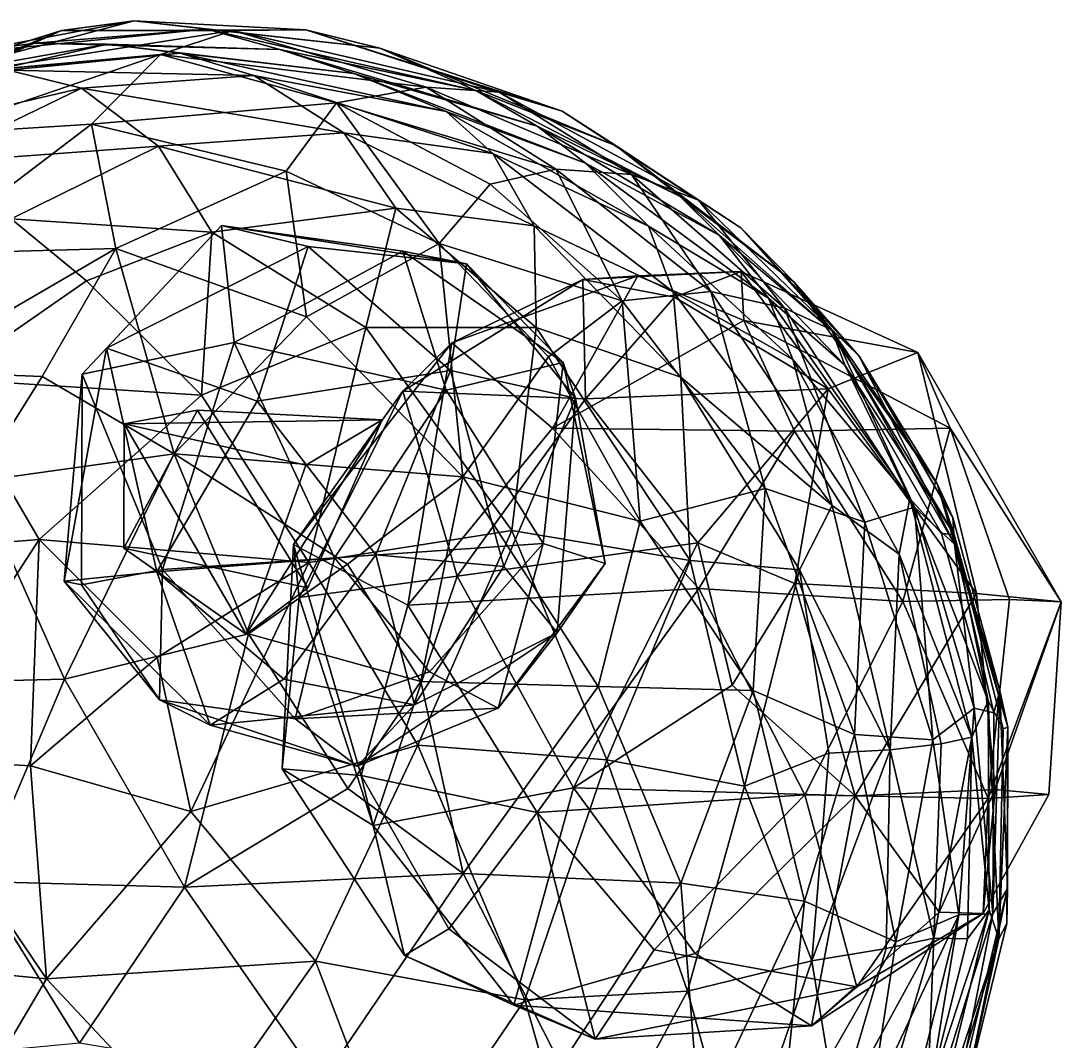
# Model space of a CAD drawing. Extents: x 373697 to 374058, y 6959904 to 6960301.
# Drawn here: x 373896.36 to 373919.64, y 6960068.63 to 6960091.46 of the extents above; entities that cross this region are included whole.
import ezdxf

# ---------------------------------------------------------------- set-up
doc = ezdxf.new("R2010")
doc.units = 0
doc.layers.add('Bht_Fk', color=7, linetype='CONTINUOUS')

msp = doc.modelspace()

# ---------------------------------------------------------------- linework, layer by layer
at = {"layer": 'Bht_Fk'}
for points in [[(373898.899, 6960091.463, 94.847), (373892.949, 6960089.885, 93.016), (373895.042, 6960090.737, 92.046)], [(373897.273, 6960091.243, 96.061), (373892.949, 6960089.885, 93.016), (373898.899, 6960091.463, 94.847)], [(373898.899, 6960091.463, 94.847), (373895.042, 6960090.737, 92.046), (373900.519, 6960091.273, 93.615)], [(373897.273, 6960091.243, 96.061), (373898.899, 6960091.463, 94.847), (373902.739, 6960091.262, 97.604)], [(373898.899, 6960091.463, 94.847), (373904.396, 6960090.854, 96.389), (373902.739, 6960091.262, 97.604)], [(373898.899, 6960091.463, 94.847), (373900.519, 6960091.273, 93.615), (373904.396, 6960090.854, 96.389)], [(373897.273, 6960091.243, 96.061), (373892.041, 6960089.079, 94.476), (373892.949, 6960089.885, 93.016)], [(373892.041, 6960089.079, 94.476), (373897.273, 6960091.243, 96.061), (373895.263, 6960090.325, 97.151)], [(373900.519, 6960091.273, 93.615), (373895.042, 6960090.737, 92.046), (373896.672, 6960090.962, 90.824)], [(373895.263, 6960090.325, 97.151), (373901.106, 6960091.246, 98.82), (373899.482, 6960090.707, 100.036)], [(373895.263, 6960090.325, 97.151), (373897.273, 6960091.243, 96.061), (373901.106, 6960091.246, 98.82)], [(373902.155, 6960090.822, 92.37), (373900.519, 6960091.273, 93.615), (373896.672, 6960090.962, 90.824)], [(373897.273, 6960091.243, 96.061), (373902.739, 6960091.262, 97.604), (373901.106, 6960091.246, 98.82)], [(373901.106, 6960091.246, 98.82), (373905.43, 6960089.976, 101.801), (373899.482, 6960090.707, 100.036)], [(373900.519, 6960091.273, 93.615), (373906.541, 6960089.901, 95.294), (373904.396, 6960090.854, 96.389)], [(373902.155, 6960090.822, 92.37), (373906.541, 6960089.901, 95.294), (373900.519, 6960091.273, 93.615)], [(373901.106, 6960091.246, 98.82), (373902.739, 6960091.262, 97.604), (373907.066, 6960089.865, 100.579)], [(373901.106, 6960091.246, 98.82), (373907.066, 6960089.865, 100.579), (373905.43, 6960089.976, 101.801)], [(373902.739, 6960091.262, 97.604), (373908.478, 6960089.439, 99.212), (373907.066, 6960089.865, 100.579)], [(373902.739, 6960091.262, 97.604), (373904.396, 6960090.854, 96.389), (373908.478, 6960089.439, 99.212)], [(373895.042, 6960090.737, 92.046), (373891.245, 6960089.027, 89.158), (373896.672, 6960090.962, 90.824)], [(373891.245, 6960089.027, 89.158), (373892.313, 6960089.555, 87.745), (373896.672, 6960090.962, 90.824)], [(373892.313, 6960089.555, 87.745), (373898.291, 6960090.94, 89.584), (373896.672, 6960090.962, 90.824)], [(373894.432, 6960090.256, 86.782), (373898.291, 6960090.94, 89.584), (373892.313, 6960089.555, 87.745)], [(373894.432, 6960090.256, 86.782), (373899.922, 6960090.738, 88.349), (373898.291, 6960090.94, 89.584)], [(373898.291, 6960090.94, 89.584), (373902.155, 6960090.822, 92.37), (373896.672, 6960090.962, 90.824)], [(373902.155, 6960090.822, 92.37), (373898.291, 6960090.94, 89.584), (373903.815, 6960090.286, 91.132)], [(373898.291, 6960090.94, 89.584), (373899.922, 6960090.738, 88.349), (373903.815, 6960090.286, 91.132)], [(373894.254, 6960088.92, 98.409), (373899.482, 6960090.707, 100.036), (373897.941, 6960089.148, 101.211)], [(373894.254, 6960088.92, 98.409), (373895.263, 6960090.325, 97.151), (373899.482, 6960090.707, 100.036)], [(373896.078, 6960090.359, 85.572), (373899.922, 6960090.738, 88.349), (373894.432, 6960090.256, 86.782)], [(373896.078, 6960090.359, 85.572), (373901.574, 6960090.238, 87.125), (373899.922, 6960090.738, 88.349)], [(373897.941, 6960089.148, 101.211), (373899.482, 6960090.707, 100.036), (373903.423, 6960089.629, 102.762)], [(373905.43, 6960089.976, 101.801), (373903.423, 6960089.629, 102.762), (373899.482, 6960090.707, 100.036)], [(373899.922, 6960090.738, 88.349), (373905.88, 6960089.431, 90.016), (373903.815, 6960090.286, 91.132)], [(373901.574, 6960090.238, 87.125), (373905.88, 6960089.431, 90.016), (373899.922, 6960090.738, 88.349)], [(373907.912, 6960089.108, 93.966), (373902.155, 6960090.822, 92.37), (373903.815, 6960090.286, 91.132)], [(373907.912, 6960089.108, 93.966), (373906.541, 6960089.901, 95.294), (373902.155, 6960090.822, 92.37)], [(373904.396, 6960090.854, 96.389), (373909.687, 6960088.662, 97.763), (373908.478, 6960089.439, 99.212)], [(373909.687, 6960088.662, 97.763), (373904.396, 6960090.854, 96.389), (373906.541, 6960089.901, 95.294)], [(373896.078, 6960090.359, 85.572), (373892.174, 6960088.664, 82.7), (373897.717, 6960089.953, 84.348)], [(373901.574, 6960090.238, 87.125), (373896.078, 6960090.359, 85.572), (373897.717, 6960089.953, 84.348)], [(373901.574, 6960090.238, 87.125), (373897.717, 6960089.953, 84.348), (373903.587, 6960088.958, 85.889)], [(373906.923, 6960088.496, 88.592), (373901.574, 6960090.238, 87.125), (373903.587, 6960088.958, 85.889)], [(373906.923, 6960088.496, 88.592), (373905.88, 6960089.431, 90.016), (373901.574, 6960090.238, 87.125)], [(373907.912, 6960089.108, 93.966), (373903.815, 6960090.286, 91.132), (373909.001, 6960088.274, 92.455)], [(373905.88, 6960089.431, 90.016), (373909.001, 6960088.274, 92.455), (373903.815, 6960090.286, 91.132)], [(373908.331, 6960088.141, 103.935), (373903.423, 6960089.629, 102.762), (373905.43, 6960089.976, 101.801)], [(373910.026, 6960088.026, 102.712), (373908.331, 6960088.141, 103.935), (373905.43, 6960089.976, 101.801)], [(373907.066, 6960089.865, 100.579), (373910.026, 6960088.026, 102.712), (373905.43, 6960089.976, 101.801)], [(373894.245, 6960088.279, 81.599), (373897.717, 6960089.953, 84.348), (373892.174, 6960088.664, 82.7)], [(373897.717, 6960089.953, 84.348), (373894.245, 6960088.279, 81.599), (373899.44, 6960088.657, 83.029)], [(373897.717, 6960089.953, 84.348), (373899.44, 6960088.657, 83.029), (373903.587, 6960088.958, 85.889)], [(373911.117, 6960087.531, 96.216), (373909.687, 6960088.662, 97.763), (373906.541, 6960089.901, 95.294)], [(373907.912, 6960089.108, 93.966), (373911.117, 6960087.531, 96.216), (373906.541, 6960089.901, 95.294)], [(373907.066, 6960089.865, 100.579), (373911.527, 6960087.451, 101.334), (373910.026, 6960088.026, 102.712)], [(373907.066, 6960089.865, 100.579), (373908.478, 6960089.439, 99.212), (373911.527, 6960087.451, 101.334)], [(373897.941, 6960089.148, 101.211), (373903.423, 6960089.629, 102.762), (373902.296, 6960088.099, 103.917)], [(373902.296, 6960088.099, 103.917), (373903.423, 6960089.629, 102.762), (373905.724, 6960086.482, 105.563)], [(373903.423, 6960089.629, 102.762), (373906.866, 6960087.805, 104.72), (373905.724, 6960086.482, 105.563)], [(373908.331, 6960088.141, 103.935), (373906.866, 6960087.805, 104.72), (373903.423, 6960089.629, 102.762)], [(373910.409, 6960086.864, 90.833), (373909.001, 6960088.274, 92.455), (373905.88, 6960089.431, 90.016)], [(373906.923, 6960088.496, 88.592), (373910.409, 6960086.864, 90.833), (373905.88, 6960089.431, 90.016)], [(373912.474, 6960086.828, 100.303), (373911.527, 6960087.451, 101.334), (373908.478, 6960089.439, 99.212)], [(373909.687, 6960088.662, 97.763), (373912.474, 6960086.828, 100.303), (373908.478, 6960089.439, 99.212)], [(373894.124, 6960086.25, 100.466), (373897.941, 6960089.148, 101.211), (373898.489, 6960086.368, 103.248)], [(373894.124, 6960086.25, 100.466), (373894.254, 6960088.92, 98.409), (373897.941, 6960089.148, 101.211)], [(373897.941, 6960089.148, 101.211), (373902.296, 6960088.099, 103.917), (373898.489, 6960086.368, 103.248)], [(373911.991, 6960086.666, 95.083), (373911.117, 6960087.531, 96.216), (373907.912, 6960089.108, 93.966)], [(373909.001, 6960088.274, 92.455), (373911.991, 6960086.666, 95.083), (373907.912, 6960089.108, 93.966)], [(373899.44, 6960088.657, 83.029), (373904.754, 6960087.27, 84.803), (373903.587, 6960088.958, 85.889)], [(373907.847, 6960086.874, 87.131), (373906.923, 6960088.496, 88.592), (373903.587, 6960088.958, 85.889)], [(373904.754, 6960087.27, 84.803), (373907.847, 6960086.874, 87.131), (373903.587, 6960088.958, 85.889)], [(373899.44, 6960088.657, 83.029), (373894.245, 6960088.279, 81.599), (373896.143, 6960087.029, 80.626)], [(373899.44, 6960088.657, 83.029), (373896.143, 6960087.029, 80.626), (373900.636, 6960086.736, 81.961)], [(373900.636, 6960086.736, 81.961), (373904.754, 6960087.27, 84.803), (373899.44, 6960088.657, 83.029)], [(373909.687, 6960088.662, 97.763), (373913.657, 6960085.618, 99.001), (373912.474, 6960086.828, 100.303)], [(373913.657, 6960085.618, 99.001), (373909.687, 6960088.662, 97.763), (373911.117, 6960087.531, 96.216)], [(373910.959, 6960085.398, 89.399), (373910.409, 6960086.864, 90.833), (373906.923, 6960088.496, 88.592)], [(373910.959, 6960085.398, 89.399), (373906.923, 6960088.496, 88.592), (373907.847, 6960086.874, 87.131)], [(373902.755, 6960084.836, 105.651), (373898.489, 6960086.368, 103.248), (373902.296, 6960088.099, 103.917)], [(373905.724, 6960086.482, 105.563), (373902.755, 6960084.836, 105.651), (373902.296, 6960088.099, 103.917)], [(373909.817, 6960085.193, 106.191), (373906.866, 6960087.805, 104.72), (373908.331, 6960088.141, 103.935)], [(373909.817, 6960085.193, 106.191), (373908.331, 6960088.141, 103.935), (373911.8, 6960085.401, 105.234)], [(373908.331, 6960088.141, 103.935), (373910.026, 6960088.026, 102.712), (373911.8, 6960085.401, 105.234)], [(373911.991, 6960086.666, 95.083), (373909.001, 6960088.274, 92.455), (373913.095, 6960085.252, 93.783)], [(373913.095, 6960085.252, 93.783), (373909.001, 6960088.274, 92.455), (373910.409, 6960086.864, 90.833)], [(373910.026, 6960088.026, 102.712), (373913.448, 6960085.031, 103.986), (373911.8, 6960085.401, 105.234)], [(373913.448, 6960085.031, 103.986), (373910.026, 6960088.026, 102.712), (373911.527, 6960087.451, 101.334)], [(373906.866, 6960087.805, 104.72), (373909.817, 6960085.193, 106.191), (373905.724, 6960086.482, 105.563)], [(373911.117, 6960087.531, 96.216), (373914.517, 6960084.523, 97.464), (373913.657, 6960085.618, 99.001)], [(373911.117, 6960087.531, 96.216), (373911.991, 6960086.666, 95.083), (373914.517, 6960084.523, 97.464)], [(373914.523, 6960084.539, 102.328), (373913.448, 6960085.031, 103.986), (373911.527, 6960087.451, 101.334)], [(373912.474, 6960086.828, 100.303), (373914.523, 6960084.539, 102.328), (373911.527, 6960087.451, 101.334)], [(373904.754, 6960087.27, 84.803), (373900.636, 6960086.736, 81.961), (373904.078, 6960084.597, 82.631)], [(373907.892, 6960084.601, 85.38), (373904.754, 6960087.27, 84.803), (373904.078, 6960084.597, 82.631)], [(373907.847, 6960086.874, 87.131), (373904.754, 6960087.27, 84.803), (373907.892, 6960084.601, 85.38)], [(373894.665, 6960083.45, 78.515), (373897.83, 6960085.643, 80.202), (373896.143, 6960087.029, 80.626)], [(373897.83, 6960085.643, 80.202), (373900.636, 6960086.736, 81.961), (373896.143, 6960087.029, 80.626)], [(373897.731, 6960083.552, 134.908), (373900.853, 6960086.883, 135.908), (373901.135, 6960084.263, 137.939)], [(373898.274, 6960084.134, 133.026), (373900.853, 6960086.883, 135.908), (373897.731, 6960083.552, 134.908)], [(373897.83, 6960085.643, 80.202), (373900.402, 6960083.083, 80.095), (373900.636, 6960086.736, 81.961)], [(373898.274, 6960084.134, 133.026), (373902.79, 6960086.412, 134.862), (373900.853, 6960086.883, 135.908)], [(373900.402, 6960083.083, 80.095), (373904.078, 6960084.597, 82.631), (373900.636, 6960086.736, 81.961)], [(373906.332, 6960086.025, 137.461), (373904.911, 6960086.305, 138.607), (373900.853, 6960086.883, 135.908)], [(373900.853, 6960086.883, 135.908), (373902.79, 6960086.412, 134.862), (373906.332, 6960086.025, 137.461)], [(373904.911, 6960086.305, 138.607), (373901.135, 6960084.263, 137.939), (373900.853, 6960086.883, 135.908)], [(373911.129, 6960083.49, 87.869), (373910.959, 6960085.398, 89.399), (373907.847, 6960086.874, 87.131)], [(373907.892, 6960084.601, 85.38), (373911.129, 6960083.49, 87.869), (373907.847, 6960086.874, 87.131)], [(373913.641, 6960083.88, 92.134), (373913.095, 6960085.252, 93.783), (373910.409, 6960086.864, 90.833)], [(373910.959, 6960085.398, 89.399), (373913.641, 6960083.88, 92.134), (373910.409, 6960086.864, 90.833)], [(373912.474, 6960086.828, 100.303), (373915.119, 6960083.961, 100.984), (373914.523, 6960084.539, 102.328)], [(373913.657, 6960085.618, 99.001), (373915.119, 6960083.961, 100.984), (373912.474, 6960086.828, 100.303)], [(373906.255, 6960081.258, 107.289), (373902.755, 6960084.836, 105.651), (373905.724, 6960086.482, 105.563)], [(373908.168, 6960083.942, 106.87), (373906.255, 6960081.258, 107.289), (373905.724, 6960086.482, 105.563)], [(373909.817, 6960085.193, 106.191), (373908.168, 6960083.942, 106.87), (373905.724, 6960086.482, 105.563)], [(373911.991, 6960086.666, 95.083), (373914.802, 6960083.756, 95.811), (373914.517, 6960084.523, 97.464)], [(373914.802, 6960083.756, 95.811), (373911.991, 6960086.666, 95.083), (373913.095, 6960085.252, 93.783)], [(373896.833, 6960083.503, 103.399), (373893.765, 6960083.625, 101.251), (373898.489, 6960086.368, 103.248)], [(373893.765, 6960083.625, 101.251), (373894.124, 6960086.25, 100.466), (373898.489, 6960086.368, 103.248)], [(373896.833, 6960083.503, 103.399), (373898.489, 6960086.368, 103.248), (373899.792, 6960081.774, 105.369)], [(373902.79, 6960086.412, 134.862), (373898.274, 6960084.134, 133.026), (373901.652, 6960082.947, 132.801)], [(373898.489, 6960086.368, 103.248), (373902.755, 6960084.836, 105.651), (373899.792, 6960081.774, 105.369)], [(373905.878, 6960083.194, 140.245), (373901.135, 6960084.263, 137.939), (373904.911, 6960086.305, 138.607)], [(373905.977, 6960083.637, 135.374), (373902.79, 6960086.412, 134.862), (373901.652, 6960082.947, 132.801)], [(373905.977, 6960083.637, 135.374), (373906.332, 6960086.025, 137.461), (373902.79, 6960086.412, 134.862)], [(373908.499, 6960083.814, 139.897), (373904.911, 6960086.305, 138.607), (373906.332, 6960086.025, 137.461)], [(373908.499, 6960083.814, 139.897), (373905.878, 6960083.194, 140.245), (373904.911, 6960086.305, 138.607)], [(373908.776, 6960083.015, 138.066), (373906.332, 6960086.025, 137.461), (373905.977, 6960083.637, 135.374)], [(373908.499, 6960083.814, 139.897), (373906.332, 6960086.025, 137.461), (373908.776, 6960083.015, 138.066)], [(373912.485, 6960085.852, 203.179), (373910.986, 6960085.278, 203.838), (373908.937, 6960085.671, 202.496)], [(373908.937, 6960085.671, 202.496), (373910.172, 6960085.752, 201.473), (373912.485, 6960085.852, 203.179)], [(373912.54, 6960084.757, 201.519), (373912.485, 6960085.852, 203.179), (373910.172, 6960085.752, 201.473)], [(373914.428, 6960083.227, 205.68), (373910.986, 6960085.278, 203.838), (373912.485, 6960085.852, 203.179)], [(373916.435, 6960084.04, 204.661), (373912.485, 6960085.852, 203.179), (373912.54, 6960084.757, 201.519)], [(373916.435, 6960084.04, 204.661), (373914.428, 6960083.227, 205.68), (373912.485, 6960085.852, 203.179)], [(373894.665, 6960083.45, 78.515), (373900.402, 6960083.083, 80.095), (373897.83, 6960085.643, 80.202)], [(373908.937, 6960085.671, 202.496), (373908.997, 6960082.999, 204.015), (373904.906, 6960083.177, 201.318)], [(373906.007, 6960084.255, 199.873), (373908.937, 6960085.671, 202.496), (373904.906, 6960083.177, 201.318)], [(373906.007, 6960084.255, 199.873), (373908.259, 6960082.349, 198.997), (373910.172, 6960085.752, 201.473)], [(373910.172, 6960085.752, 201.473), (373908.937, 6960085.671, 202.496), (373906.007, 6960084.255, 199.873)], [(373908.259, 6960082.349, 198.997), (373912.54, 6960084.757, 201.519), (373910.172, 6960085.752, 201.473)], [(373908.937, 6960085.671, 202.496), (373910.986, 6960085.278, 203.838), (373908.997, 6960082.999, 204.015)], [(373913.657, 6960085.618, 99.001), (373916.867, 6960081.098, 100.065), (373915.119, 6960083.961, 100.984)], [(373914.517, 6960084.523, 97.464), (373916.867, 6960081.098, 100.065), (373913.657, 6960085.618, 99.001)], [(373913.015, 6960080.997, 107.148), (373909.817, 6960085.193, 106.191), (373911.8, 6960085.401, 105.234)], [(373910.959, 6960085.398, 89.399), (373911.129, 6960083.49, 87.869), (373914.515, 6960080.612, 90.568)], [(373914.515, 6960080.612, 90.568), (373913.641, 6960083.88, 92.134), (373910.959, 6960085.398, 89.399)], [(373915.248, 6960080.244, 106.186), (373913.015, 6960080.997, 107.148), (373911.8, 6960085.401, 105.234)], [(373913.448, 6960085.031, 103.986), (373915.248, 6960080.244, 106.186), (373911.8, 6960085.401, 105.234)], [(373910.22, 6960080.265, 107.744), (373908.168, 6960083.942, 106.87), (373909.817, 6960085.193, 106.191)], [(373910.986, 6960085.278, 203.838), (373914.428, 6960083.227, 205.68), (373908.997, 6960082.999, 204.015)], [(373910.22, 6960080.265, 107.744), (373909.817, 6960085.193, 106.191), (373913.015, 6960080.997, 107.148)], [(373916.256, 6960080.773, 94.828), (373914.802, 6960083.756, 95.811), (373913.095, 6960085.252, 93.783)], [(373913.641, 6960083.88, 92.134), (373916.256, 6960080.773, 94.828), (373913.095, 6960085.252, 93.783)], [(373916.36, 6960080.581, 104.643), (373915.248, 6960080.244, 106.186), (373913.448, 6960085.031, 103.986)], [(373914.523, 6960084.539, 102.328), (373916.36, 6960080.581, 104.643), (373913.448, 6960085.031, 103.986)], [(373902.755, 6960084.836, 105.651), (373906.255, 6960081.258, 107.289), (373899.792, 6960081.774, 105.369)], [(373908.259, 6960082.349, 198.997), (373913.674, 6960082.282, 200.978), (373912.54, 6960084.757, 201.519)], [(373917.159, 6960082.344, 203.389), (373916.435, 6960084.04, 204.661), (373912.54, 6960084.757, 201.519)], [(373912.54, 6960084.757, 201.519), (373913.674, 6960082.282, 200.978), (373917.159, 6960082.344, 203.389)], [(373904.078, 6960084.597, 82.631), (373900.402, 6960083.083, 80.095), (373902.802, 6960079.338, 80.244)], [(373902.802, 6960079.338, 80.244), (373907.351, 6960080.053, 83.182), (373904.078, 6960084.597, 82.631)], [(373907.351, 6960080.053, 83.182), (373907.892, 6960084.601, 85.38), (373904.078, 6960084.597, 82.631)], [(373907.892, 6960084.601, 85.38), (373907.351, 6960080.053, 83.182), (373911.343, 6960079.386, 86.261)], [(373911.129, 6960083.49, 87.869), (373907.892, 6960084.601, 85.38), (373911.343, 6960079.386, 86.261)], [(373914.517, 6960084.523, 97.464), (373917.247, 6960079.966, 98.095), (373916.867, 6960081.098, 100.065)], [(373914.802, 6960083.756, 95.811), (373917.247, 6960079.966, 98.095), (373914.517, 6960084.523, 97.464)], [(373917.253, 6960079.752, 102.91), (373916.36, 6960080.581, 104.643), (373914.523, 6960084.539, 102.328)], [(373915.119, 6960083.961, 100.984), (373917.253, 6960079.752, 102.91), (373914.523, 6960084.539, 102.328)], [(373901.135, 6960084.263, 137.939), (373899.53, 6960079.183, 136.916), (373897.731, 6960083.552, 134.908)], [(373901.135, 6960084.263, 137.939), (373903.38, 6960079.441, 139.438), (373899.53, 6960079.183, 136.916)], [(373901.135, 6960084.263, 137.939), (373905.878, 6960083.194, 140.245), (373903.38, 6960079.441, 139.438)], [(373906.007, 6960084.255, 199.873), (373904.906, 6960083.177, 201.318), (373902.463, 6960079.741, 198.422)], [(373905.021, 6960078.383, 197.678), (373906.007, 6960084.255, 199.873), (373902.463, 6960079.741, 198.422)], [(373908.259, 6960082.349, 198.997), (373906.007, 6960084.255, 199.873), (373905.021, 6960078.383, 197.678)], [(373897.327, 6960078.923, 133.058), (373898.274, 6960084.134, 133.026), (373897.731, 6960083.552, 134.908)], [(373899.404, 6960079.134, 132.31), (373898.274, 6960084.134, 133.026), (373897.327, 6960078.923, 133.058)], [(373898.274, 6960084.134, 133.026), (373899.404, 6960079.134, 132.31), (373901.652, 6960082.947, 132.801)], [(373910.22, 6960080.265, 107.744), (373906.255, 6960081.258, 107.289), (373908.168, 6960083.942, 106.87)], [(373914.428, 6960083.227, 205.68), (373916.435, 6960084.04, 204.661), (373917.748, 6960078.646, 206.707)], [(373917.253, 6960079.752, 102.91), (373915.119, 6960083.961, 100.984), (373917.22, 6960080.346, 101.49)], [(373916.867, 6960081.098, 100.065), (373917.22, 6960080.346, 101.49), (373915.119, 6960083.961, 100.984)], [(373916.435, 6960084.04, 204.661), (373919.644, 6960078.457, 205.529), (373917.748, 6960078.646, 206.707)], [(373917.159, 6960082.344, 203.389), (373919.644, 6960078.457, 205.529), (373916.435, 6960084.04, 204.661)], [(373905.878, 6960083.194, 140.245), (373908.499, 6960083.814, 139.897), (373908.053, 6960079.764, 140.568)], [(373908.053, 6960079.764, 140.568), (373908.499, 6960083.814, 139.897), (373909.441, 6960079.319, 139.686)], [(373909.441, 6960079.319, 139.686), (373908.499, 6960083.814, 139.897), (373908.776, 6960083.015, 138.066)], [(373913.641, 6960083.88, 92.134), (373916.018, 6960079.526, 92.698), (373916.256, 6960080.773, 94.828)], [(373916.018, 6960079.526, 92.698), (373913.641, 6960083.88, 92.134), (373914.515, 6960080.612, 90.568)], [(373914.802, 6960083.756, 95.811), (373916.967, 6960079.992, 96.331), (373917.247, 6960079.966, 98.095)], [(373916.256, 6960080.773, 94.828), (373916.967, 6960079.992, 96.331), (373914.802, 6960083.756, 95.811)], [(373891.479, 6960079.435, 77.119), (373896.767, 6960079.854, 77.986), (373894.665, 6960083.45, 78.515)], [(373896.833, 6960083.503, 103.399), (373895.359, 6960081.153, 102.931), (373893.765, 6960083.625, 101.251)], [(373894.665, 6960083.45, 78.515), (373896.767, 6960079.854, 77.986), (373900.402, 6960083.083, 80.095)], [(373895.359, 6960081.153, 102.931), (373896.833, 6960083.503, 103.399), (373899.792, 6960081.774, 105.369)], [(373897.717, 6960078.843, 134.788), (373897.327, 6960078.923, 133.058), (373897.731, 6960083.552, 134.908)], [(373899.53, 6960079.183, 136.916), (373897.717, 6960078.843, 134.788), (373897.731, 6960083.552, 134.908)], [(373904.302, 6960079.511, 133.964), (373905.977, 6960083.637, 135.374), (373901.652, 6960082.947, 132.801)], [(373905.977, 6960083.637, 135.374), (373904.302, 6960079.511, 133.964), (373907.169, 6960079.251, 136.017)], [(373907.169, 6960079.251, 136.017), (373908.776, 6960083.015, 138.066), (373905.977, 6960083.637, 135.374)], [(373913.788, 6960079.172, 88.819), (373911.129, 6960083.49, 87.869), (373911.343, 6960079.386, 86.261)], [(373913.788, 6960079.172, 88.819), (373914.515, 6960080.612, 90.568), (373911.129, 6960083.49, 87.869)], [(373914.428, 6960083.227, 205.68), (373911.513, 6960079.779, 205.492), (373908.997, 6960082.999, 204.015)], [(373913.682, 6960078.869, 206.229), (373911.513, 6960079.779, 205.492), (373914.428, 6960083.227, 205.68)], [(373913.682, 6960078.869, 206.229), (373914.428, 6960083.227, 205.68), (373917.748, 6960078.646, 206.707)], [(373902.802, 6960079.338, 80.244), (373900.402, 6960083.083, 80.095), (373896.767, 6960079.854, 77.986)], [(373904.906, 6960083.177, 201.318), (373902.586, 6960078.558, 200.396), (373902.463, 6960079.741, 198.422)], [(373904.906, 6960083.177, 201.318), (373906.128, 6960079.037, 203.059), (373902.586, 6960078.558, 200.396)], [(373903.38, 6960079.441, 139.438), (373905.878, 6960083.194, 140.245), (373908.053, 6960079.764, 140.568)], [(373906.128, 6960079.037, 203.059), (373904.906, 6960083.177, 201.318), (373908.997, 6960082.999, 204.015)], [(373911.513, 6960079.779, 205.492), (373906.128, 6960079.037, 203.059), (373908.997, 6960082.999, 204.015)], [(373907.169, 6960079.251, 136.017), (373908.364, 6960077.767, 137.81), (373908.776, 6960083.015, 138.066)], [(373908.364, 6960077.767, 137.81), (373909.441, 6960079.319, 139.686), (373908.776, 6960083.015, 138.066)], [(373898.666, 6960079.662, 121.543), (373900.314, 6960082.752, 122.011), (373898.674, 6960082.44, 123.312)], [(373902.784, 6960078.776, 123.138), (373900.314, 6960082.752, 122.011), (373898.666, 6960079.662, 121.543)], [(373898.674, 6960082.44, 123.312), (373900.314, 6960082.752, 122.011), (373904.445, 6960082.534, 124.995)], [(373899.404, 6960079.134, 132.31), (373904.302, 6960079.511, 133.964), (373901.652, 6960082.947, 132.801)], [(373900.314, 6960082.752, 122.011), (373902.784, 6960078.776, 123.138), (373904.445, 6960082.534, 124.995)], [(373898.674, 6960082.44, 123.312), (373904.445, 6960082.534, 124.995), (373902.736, 6960081.517, 125.386)], [(373901.403, 6960077.732, 123.957), (373902.736, 6960081.517, 125.386), (373904.445, 6960082.534, 124.995)], [(373902.784, 6960078.776, 123.138), (373901.403, 6960077.732, 123.957), (373904.445, 6960082.534, 124.995)], [(373901.403, 6960077.732, 123.957), (373898.666, 6960079.662, 121.543), (373898.674, 6960082.44, 123.312)], [(373902.736, 6960081.517, 125.386), (373901.403, 6960077.732, 123.957), (373898.674, 6960082.44, 123.312)], [(373908.259, 6960082.349, 198.997), (373905.021, 6960078.383, 197.678), (373911.532, 6960078.756, 199.402)], [(373908.259, 6960082.349, 198.997), (373911.532, 6960078.756, 199.402), (373913.674, 6960082.282, 200.978)], [(373911.532, 6960078.756, 199.402), (373916.098, 6960078.463, 201.558), (373913.674, 6960082.282, 200.978)], [(373913.674, 6960082.282, 200.978), (373916.098, 6960078.463, 201.558), (373917.159, 6960082.344, 203.389)], [(373916.098, 6960078.463, 201.558), (373918.489, 6960078.512, 203.349), (373917.159, 6960082.344, 203.389)], [(373919.644, 6960078.457, 205.529), (373917.159, 6960082.344, 203.389), (373918.489, 6960078.512, 203.349)], [(373897.337, 6960076.732, 104.301), (373895.359, 6960081.153, 102.931), (373899.792, 6960081.774, 105.369)], [(373897.337, 6960076.732, 104.301), (373899.792, 6960081.774, 105.369), (373901.452, 6960077.744, 106.319)], [(373903.67, 6960079.3, 107.026), (373901.452, 6960077.744, 106.319), (373899.792, 6960081.774, 105.369)], [(373906.255, 6960081.258, 107.289), (373903.67, 6960079.3, 107.026), (373899.792, 6960081.774, 105.369)], [(373897.337, 6960076.732, 104.301), (373893.057, 6960076.621, 101.511), (373895.359, 6960081.153, 102.931)], [(373905.313, 6960076.679, 107.422), (373903.67, 6960079.3, 107.026), (373906.255, 6960081.258, 107.289)], [(373909.283, 6960076.563, 107.986), (373905.313, 6960076.679, 107.422), (373906.255, 6960081.258, 107.289)], [(373910.22, 6960080.265, 107.744), (373909.283, 6960076.563, 107.986), (373906.255, 6960081.258, 107.289)], [(373912.751, 6960076.474, 107.929), (373910.22, 6960080.265, 107.744), (373913.015, 6960080.997, 107.148)], [(373915.017, 6960075.49, 107.27), (373912.751, 6960076.474, 107.929), (373913.015, 6960080.997, 107.148)], [(373915.248, 6960080.244, 106.186), (373915.017, 6960075.49, 107.27), (373913.015, 6960080.997, 107.148)], [(373916.867, 6960081.098, 100.065), (373918.268, 6960076.468, 101.883), (373917.22, 6960080.346, 101.49)], [(373918.453, 6960075.657, 100.008), (373918.268, 6960076.468, 101.883), (373916.867, 6960081.098, 100.065)], [(373916.867, 6960081.098, 100.065), (373917.247, 6960079.966, 98.095), (373918.453, 6960075.657, 100.008)], [(373916.256, 6960080.773, 94.828), (373916.018, 6960079.526, 92.698), (373917.644, 6960075.433, 94.732)], [(373916.256, 6960080.773, 94.828), (373918.007, 6960076.243, 96.796), (373916.967, 6960079.992, 96.331)], [(373917.644, 6960075.433, 94.732), (373918.007, 6960076.243, 96.796), (373916.256, 6960080.773, 94.828)], [(373914.515, 6960080.612, 90.568), (373913.788, 6960079.172, 88.819), (373915.815, 6960075.15, 90.71)], [(373916.018, 6960079.526, 92.698), (373914.515, 6960080.612, 90.568), (373915.815, 6960075.15, 90.71)], [(373916.36, 6960080.581, 104.643), (373916.771, 6960075.371, 106.049), (373915.248, 6960080.244, 106.186)], [(373916.771, 6960075.371, 106.049), (373916.36, 6960080.581, 104.643), (373917.699, 6960076.08, 104.594)], [(373916.36, 6960080.581, 104.643), (373917.253, 6960079.752, 102.91), (373917.699, 6960076.08, 104.594)], [(373909.283, 6960076.563, 107.986), (373910.22, 6960080.265, 107.744), (373912.751, 6960076.474, 107.929)], [(373916.771, 6960075.371, 106.049), (373915.017, 6960075.49, 107.27), (373915.248, 6960080.244, 106.186)], [(373917.253, 6960079.752, 102.91), (373917.22, 6960080.346, 101.49), (373918.268, 6960076.468, 101.883)], [(373905.243, 6960075.248, 81.204), (373907.351, 6960080.053, 83.182), (373902.802, 6960079.338, 80.244)], [(373909.474, 6960074.926, 83.973), (373907.351, 6960080.053, 83.182), (373905.243, 6960075.248, 81.204)], [(373907.351, 6960080.053, 83.182), (373909.474, 6960074.926, 83.973), (373911.343, 6960079.386, 86.261)], [(373918.007, 6960076.243, 96.796), (373917.247, 6960079.966, 98.095), (373916.967, 6960079.992, 96.331)], [(373917.247, 6960079.966, 98.095), (373918.346, 6960075.618, 98.302), (373918.453, 6960075.657, 100.008)], [(373918.346, 6960075.618, 98.302), (373917.247, 6960079.966, 98.095), (373918.007, 6960076.243, 96.796)], [(373891.479, 6960079.435, 77.119), (373893.582, 6960074.957, 76.921), (373896.767, 6960079.854, 77.986)], [(373893.582, 6960074.957, 76.921), (373896.574, 6960074.792, 77.536), (373896.767, 6960079.854, 77.986)], [(373896.574, 6960074.792, 77.536), (373899.414, 6960077.215, 78.482), (373896.767, 6960079.854, 77.986)], [(373899.414, 6960077.215, 78.482), (373902.802, 6960079.338, 80.244), (373896.767, 6960079.854, 77.986)], [(373902.205, 6960074.721, 198.769), (373902.463, 6960079.741, 198.422), (373902.586, 6960078.558, 200.396)], [(373903.979, 6960074.573, 197.71), (373902.463, 6960079.741, 198.422), (373902.205, 6960074.721, 198.769)], [(373905.021, 6960078.383, 197.678), (373902.463, 6960079.741, 198.422), (373903.979, 6960074.573, 197.71)], [(373903.38, 6960079.441, 139.438), (373908.053, 6960079.764, 140.568), (373905.503, 6960076.896, 139.425)], [(373905.503, 6960076.896, 139.425), (373908.053, 6960079.764, 140.568), (373907.043, 6960076.077, 138.748)], [(373908.727, 6960074.296, 204.102), (373906.128, 6960079.037, 203.059), (373911.513, 6960079.779, 205.492)], [(373908.053, 6960079.764, 140.568), (373909.441, 6960079.319, 139.686), (373907.043, 6960076.077, 138.748)], [(373911.513, 6960079.779, 205.492), (373912.281, 6960076.595, 205.771), (373908.727, 6960074.296, 204.102)], [(373911.513, 6960079.779, 205.492), (373913.682, 6960078.869, 206.229), (373912.281, 6960076.595, 205.771)], [(373917.253, 6960079.752, 102.91), (373918.139, 6960075.978, 103.33), (373917.699, 6960076.08, 104.594)], [(373917.253, 6960079.752, 102.91), (373918.268, 6960076.468, 101.883), (373918.139, 6960075.978, 103.33)], [(373901.403, 6960077.732, 123.957), (373902.784, 6960078.776, 123.138), (373898.666, 6960079.662, 121.543)], [(373902.246, 6960076.732, 133.624), (373904.302, 6960079.511, 133.964), (373899.404, 6960079.134, 132.31)], [(373904.302, 6960079.511, 133.964), (373902.246, 6960076.732, 133.624), (373905.169, 6960076.153, 135.534)], [(373907.169, 6960079.251, 136.017), (373904.302, 6960079.511, 133.964), (373905.169, 6960076.153, 135.534)], [(373916.961, 6960075.279, 92.819), (373916.018, 6960079.526, 92.698), (373915.815, 6960075.15, 90.71)], [(373916.018, 6960079.526, 92.698), (373916.961, 6960075.279, 92.819), (373917.644, 6960075.433, 94.732)], [(373902.802, 6960079.338, 80.244), (373899.414, 6960077.215, 78.482), (373900.164, 6960073.765, 78.714)], [(373903.38, 6960079.441, 139.438), (373902.502, 6960075.837, 137.516), (373899.53, 6960079.183, 136.916)], [(373905.243, 6960075.248, 81.204), (373902.802, 6960079.338, 80.244), (373900.164, 6960073.765, 78.714)], [(373901.452, 6960077.744, 106.319), (373903.67, 6960079.3, 107.026), (373905.313, 6960076.679, 107.422)], [(373903.38, 6960079.441, 139.438), (373905.503, 6960076.896, 139.425), (373902.502, 6960075.837, 137.516)], [(373905.169, 6960076.153, 135.534), (373908.364, 6960077.767, 137.81), (373907.169, 6960079.251, 136.017)], [(373909.441, 6960079.319, 139.686), (373908.364, 6960077.767, 137.81), (373907.043, 6960076.077, 138.748)], [(373909.474, 6960074.926, 83.973), (373912.558, 6960074.337, 86.619), (373911.343, 6960079.386, 86.261)], [(373912.558, 6960074.337, 86.619), (373913.788, 6960079.172, 88.819), (373911.343, 6960079.386, 86.261)], [(373900.6, 6960075.701, 134.097), (373899.404, 6960079.134, 132.31), (373897.327, 6960078.923, 133.058)], [(373899.53, 6960079.183, 136.916), (373899.464, 6960076.263, 135.22), (373897.717, 6960078.843, 134.788)], [(373900.6, 6960075.701, 134.097), (373902.246, 6960076.732, 133.624), (373899.404, 6960079.134, 132.31)], [(373899.53, 6960079.183, 136.916), (373902.502, 6960075.837, 137.516), (373899.464, 6960076.263, 135.22)], [(373906.128, 6960079.037, 203.059), (373904.245, 6960073.455, 201.186), (373902.586, 6960078.558, 200.396)], [(373906.128, 6960079.037, 203.059), (373908.727, 6960074.296, 204.102), (373904.245, 6960073.455, 201.186)], [(373914.447, 6960075.072, 88.709), (373913.788, 6960079.172, 88.819), (373912.558, 6960074.337, 86.619)], [(373915.815, 6960075.15, 90.71), (373913.788, 6960079.172, 88.819), (373914.447, 6960075.072, 88.709)], [(373899.464, 6960076.263, 135.22), (373897.327, 6960078.923, 133.058), (373897.717, 6960078.843, 134.788)], [(373899.464, 6960076.263, 135.22), (373900.6, 6960075.701, 134.097), (373897.327, 6960078.923, 133.058)], [(373912.281, 6960076.595, 205.771), (373913.682, 6960078.869, 206.229), (373915.033, 6960074.12, 206.087)], [(373915.033, 6960074.12, 206.087), (373913.682, 6960078.869, 206.229), (373917.748, 6960078.646, 206.707)], [(373904.245, 6960073.455, 201.186), (373902.205, 6960074.721, 198.769), (373902.586, 6960078.558, 200.396)], [(373911.532, 6960078.756, 199.402), (373905.021, 6960078.383, 197.678), (373907.917, 6960073.746, 198.21)], [(373907.917, 6960073.746, 198.21), (373913.905, 6960074.143, 200.348), (373911.532, 6960078.756, 199.402)], [(373911.532, 6960078.756, 199.402), (373913.905, 6960074.143, 200.348), (373916.098, 6960078.463, 201.558)], [(373918.163, 6960074.256, 206.231), (373915.033, 6960074.12, 206.087), (373917.748, 6960078.646, 206.707)], [(373919.644, 6960078.457, 205.529), (373918.163, 6960074.256, 206.231), (373917.748, 6960078.646, 206.707)], [(373905.021, 6960078.383, 197.678), (373903.979, 6960074.573, 197.71), (373907.917, 6960073.746, 198.21)], [(373916.098, 6960078.463, 201.558), (373913.905, 6960074.143, 200.348), (373918.013, 6960074.059, 203.09)], [(373918.489, 6960078.512, 203.349), (373916.098, 6960078.463, 201.558), (373918.013, 6960074.059, 203.09)], [(373918.489, 6960078.512, 203.349), (373918.013, 6960074.059, 203.09), (373919.644, 6960078.457, 205.529)], [(373919.644, 6960078.457, 205.529), (373918.013, 6960074.059, 203.09), (373919.365, 6960074.144, 205.177)], [(373919.365, 6960074.144, 205.177), (373918.163, 6960074.256, 206.231), (373919.644, 6960078.457, 205.529)], [(373900.026, 6960072.072, 105.129), (373897.337, 6960076.732, 104.301), (373901.452, 6960077.744, 106.319)], [(373900.026, 6960072.072, 105.129), (373901.452, 6960077.744, 106.319), (373903.677, 6960074.279, 106.824)], [(373903.677, 6960074.279, 106.824), (373901.452, 6960077.744, 106.319), (373905.313, 6960076.679, 107.422)], [(373908.364, 6960077.767, 137.81), (373903.889, 6960074.784, 136.447), (373907.043, 6960076.077, 138.748)], [(373908.364, 6960077.767, 137.81), (373905.169, 6960076.153, 135.534), (373903.889, 6960074.784, 136.447)], [(373900.164, 6960073.765, 78.714), (373899.414, 6960077.215, 78.482), (373896.574, 6960074.792, 77.536)], [(373895.419, 6960072.202, 102.748), (373893.057, 6960076.621, 101.511), (373897.337, 6960076.732, 104.301)], [(373900.026, 6960072.072, 105.129), (373895.419, 6960072.202, 102.748), (373897.337, 6960076.732, 104.301)], [(373905.169, 6960076.153, 135.534), (373902.246, 6960076.732, 133.624), (373900.6, 6960075.701, 134.097)], [(373902.502, 6960075.837, 137.516), (373905.503, 6960076.896, 139.425), (373907.043, 6960076.077, 138.748)], [(373903.677, 6960074.279, 106.824), (373905.313, 6960076.679, 107.422), (373906.261, 6960072.379, 107.248)], [(373906.261, 6960072.379, 107.248), (373905.313, 6960076.679, 107.422), (373909.283, 6960076.563, 107.986)], [(373911.129, 6960072.161, 107.781), (373906.261, 6960072.379, 107.248), (373909.283, 6960076.563, 107.986)], [(373912.281, 6960076.595, 205.771), (373915.033, 6960074.12, 206.087), (373908.727, 6960074.296, 204.102)], [(373912.751, 6960076.474, 107.929), (373911.129, 6960072.161, 107.781), (373909.283, 6960076.563, 107.986)], [(373913.898, 6960071.761, 107.36), (373911.129, 6960072.161, 107.781), (373912.751, 6960076.474, 107.929)], [(373915.017, 6960075.49, 107.27), (373913.898, 6960071.761, 107.36), (373912.751, 6960076.474, 107.929)], [(373918.268, 6960076.468, 101.883), (373918.114, 6960071.476, 103.192), (373918.139, 6960075.978, 103.33)], [(373918.268, 6960076.468, 101.883), (373918.439, 6960072.046, 101.417), (373918.114, 6960071.476, 103.192)], [(373918.268, 6960076.468, 101.883), (373918.453, 6960075.657, 100.008), (373918.439, 6960072.046, 101.417)], [(373899.464, 6960076.263, 135.22), (373902.502, 6960075.837, 137.516), (373903.889, 6960074.784, 136.447)], [(373903.889, 6960074.784, 136.447), (373900.6, 6960075.701, 134.097), (373899.464, 6960076.263, 135.22)], [(373918.007, 6960076.243, 96.796), (373917.644, 6960075.433, 94.732), (373918.029, 6960071.563, 96.22)], [(373918.007, 6960076.243, 96.796), (373918.247, 6960070.919, 98.209), (373918.346, 6960075.618, 98.302)], [(373918.007, 6960076.243, 96.796), (373918.029, 6960071.563, 96.22), (373918.247, 6960070.919, 98.209)], [(373900.6, 6960075.701, 134.097), (373903.889, 6960074.784, 136.447), (373905.169, 6960076.153, 135.534)], [(373903.889, 6960074.784, 136.447), (373902.502, 6960075.837, 137.516), (373907.043, 6960076.077, 138.748)], [(373916.771, 6960075.371, 106.049), (373917.699, 6960076.08, 104.594), (373917.353, 6960071.455, 104.871)], [(373918.114, 6960071.476, 103.192), (373917.353, 6960071.455, 104.871), (373917.699, 6960076.08, 104.594)], [(373918.139, 6960075.978, 103.33), (373918.114, 6960071.476, 103.192), (373917.699, 6960076.08, 104.594)], [(373918.426, 6960071.26, 99.902), (373918.453, 6960075.657, 100.008), (373918.247, 6960070.919, 98.209)], [(373918.247, 6960070.919, 98.209), (373918.453, 6960075.657, 100.008), (373918.346, 6960075.618, 98.302)], [(373918.453, 6960075.657, 100.008), (373918.426, 6960071.26, 99.902), (373918.439, 6960072.046, 101.417)], [(373913.898, 6960071.761, 107.36), (373915.017, 6960075.49, 107.27), (373915.94, 6960070.85, 106.249)], [(373915.94, 6960070.85, 106.249), (373915.017, 6960075.49, 107.27), (373916.771, 6960075.371, 106.049)], [(373915.94, 6960070.85, 106.249), (373916.771, 6960075.371, 106.049), (373917.353, 6960071.455, 104.871)], [(373917.644, 6960075.433, 94.732), (373916.79, 6960070.934, 92.598), (373917.548, 6960070.914, 94.564)], [(373916.961, 6960075.279, 92.819), (373916.79, 6960070.934, 92.598), (373917.644, 6960075.433, 94.732)], [(373917.644, 6960075.433, 94.732), (373917.548, 6960070.914, 94.564), (373918.029, 6960071.563, 96.22)], [(373902.953, 6960070.419, 80.156), (373905.243, 6960075.248, 81.204), (373900.164, 6960073.765, 78.714)], [(373907.64, 6960069.55, 82.935), (373905.243, 6960075.248, 81.204), (373902.953, 6960070.419, 80.156)], [(373907.64, 6960069.55, 82.935), (373909.474, 6960074.926, 83.973), (373905.243, 6960075.248, 81.204)], [(373914.063, 6960070.423, 88.437), (373914.447, 6960075.072, 88.709), (373912.558, 6960074.337, 86.619)], [(373915.815, 6960075.15, 90.71), (373914.447, 6960075.072, 88.709), (373914.063, 6960070.423, 88.437)], [(373915.815, 6960075.15, 90.71), (373914.063, 6960070.423, 88.437), (373915.725, 6960070.699, 90.651)], [(373916.79, 6960070.934, 92.598), (373915.815, 6960075.15, 90.71), (373915.725, 6960070.699, 90.651)], [(373916.79, 6960070.934, 92.598), (373916.961, 6960075.279, 92.819), (373915.815, 6960075.15, 90.71)], [(373891.676, 6960070.526, 76.983), (373896.936, 6960070.024, 77.921), (373893.582, 6960074.957, 76.921)], [(373896.936, 6960070.024, 77.921), (373896.574, 6960074.792, 77.536), (373893.582, 6960074.957, 76.921)], [(373911.28, 6960069.743, 85.692), (373909.474, 6960074.926, 83.973), (373907.64, 6960069.55, 82.935)], [(373911.28, 6960069.743, 85.692), (373912.558, 6960074.337, 86.619), (373909.474, 6960074.926, 83.973)], [(373900.164, 6960073.765, 78.714), (373896.574, 6960074.792, 77.536), (373896.936, 6960070.024, 77.921)], [(373904.944, 6960070.545, 199.428), (373902.205, 6960074.721, 198.769), (373904.245, 6960073.455, 201.186)], [(373904.944, 6960070.545, 199.428), (373903.979, 6960074.573, 197.71), (373902.205, 6960074.721, 198.769)], [(373905.939, 6960071.14, 198.435), (373903.979, 6960074.573, 197.71), (373904.944, 6960070.545, 199.428)], [(373907.917, 6960073.746, 198.21), (373903.979, 6960074.573, 197.71), (373905.939, 6960071.14, 198.435)], [(373906.261, 6960072.379, 107.248), (373900.026, 6960072.072, 105.129), (373903.677, 6960074.279, 106.824)], [(373908.727, 6960074.296, 204.102), (373907.395, 6960069.429, 201.544), (373904.245, 6960073.455, 201.186)], [(373908.727, 6960074.296, 204.102), (373911.452, 6960070.586, 204.189), (373907.395, 6960069.429, 201.544)], [(373913.905, 6960074.143, 200.348), (373907.917, 6960073.746, 198.21), (373910.533, 6960070.668, 199.565)], [(373915.033, 6960074.12, 206.087), (373911.452, 6960070.586, 204.189), (373908.727, 6960074.296, 204.102)], [(373913.905, 6960074.143, 200.348), (373910.533, 6960070.668, 199.565), (373915.073, 6960069.843, 202.186)], [(373911.28, 6960069.743, 85.692), (373914.063, 6960070.423, 88.437), (373912.558, 6960074.337, 86.619)], [(373918.013, 6960074.059, 203.09), (373913.905, 6960074.143, 200.348), (373915.073, 6960069.843, 202.186)], [(373918.163, 6960074.256, 206.231), (373916.913, 6960071.513, 205.438), (373915.033, 6960074.12, 206.087)], [(373917.894, 6960071.485, 204.685), (373916.913, 6960071.513, 205.438), (373918.163, 6960074.256, 206.231)], [(373919.365, 6960074.144, 205.177), (373917.894, 6960071.485, 204.685), (373918.163, 6960074.256, 206.231)], [(373918.013, 6960074.059, 203.09), (373917.894, 6960071.485, 204.685), (373919.365, 6960074.144, 205.177)], [(373914.053, 6960068.968, 203.597), (373911.452, 6960070.586, 204.189), (373915.033, 6960074.12, 206.087)], [(373916.913, 6960071.513, 205.438), (373914.053, 6960068.968, 203.597), (373915.033, 6960074.12, 206.087)], [(373918.013, 6960074.059, 203.09), (373915.073, 6960069.843, 202.186), (373917.894, 6960071.485, 204.685)], [(373896.936, 6960070.024, 77.921), (373902.953, 6960070.419, 80.156), (373900.164, 6960073.765, 78.714)], [(373909.217, 6960068.668, 200.329), (373907.917, 6960073.746, 198.21), (373905.939, 6960071.14, 198.435)], [(373909.217, 6960068.668, 200.329), (373910.533, 6960070.668, 199.565), (373907.917, 6960073.746, 198.21)], [(373904.944, 6960070.545, 199.428), (373904.245, 6960073.455, 201.186), (373907.395, 6960069.429, 201.544)], [(373906.261, 6960072.379, 107.248), (373903.075, 6960067.69, 105.491), (373900.026, 6960072.072, 105.129)], [(373903.075, 6960067.69, 105.491), (373906.261, 6960072.379, 107.248), (373908.442, 6960068.087, 106.838)], [(373908.442, 6960068.087, 106.838), (373906.261, 6960072.379, 107.248), (373911.129, 6960072.161, 107.781)], [(373897.669, 6960068.584, 103.334), (373894.184, 6960068.25, 101.123), (373895.419, 6960072.202, 102.748)], [(373897.669, 6960068.584, 103.334), (373895.419, 6960072.202, 102.748), (373900.026, 6960072.072, 105.129)], [(373903.075, 6960067.69, 105.491), (373897.669, 6960068.584, 103.334), (373900.026, 6960072.072, 105.129)], [(373908.442, 6960068.087, 106.838), (373911.129, 6960072.161, 107.781), (373911.559, 6960066.802, 106.506)], [(373911.559, 6960066.802, 106.506), (373911.129, 6960072.161, 107.781), (373913.898, 6960071.761, 107.36)], [(373917.193, 6960066.789, 101.061), (373918.114, 6960071.476, 103.192), (373918.439, 6960072.046, 101.417)], [(373918.439, 6960072.046, 101.417), (373917.457, 6960067.273, 99.308), (373917.193, 6960066.789, 101.061)], [(373918.426, 6960071.26, 99.902), (373917.457, 6960067.273, 99.308), (373918.439, 6960072.046, 101.417)], [(373913.338, 6960066.3, 105.914), (373911.559, 6960066.802, 106.506), (373913.898, 6960071.761, 107.36)], [(373915.94, 6960070.85, 106.249), (373913.338, 6960066.3, 105.914), (373913.898, 6960071.761, 107.36)], [(373916.913, 6960071.513, 205.438), (373917.894, 6960071.485, 204.685), (373914.053, 6960068.968, 203.597)], [(373917.894, 6960071.485, 204.685), (373915.073, 6960069.843, 202.186), (373914.053, 6960068.968, 203.597)], [(373917.353, 6960071.455, 104.871), (373915.389, 6960067.268, 105.282), (373915.94, 6960070.85, 106.249)], [(373916.295, 6960067.167, 104.26), (373915.389, 6960067.268, 105.282), (373917.353, 6960071.455, 104.871)], [(373916.295, 6960067.167, 104.26), (373917.353, 6960071.455, 104.871), (373916.485, 6960066.25, 102.918)], [(373917.353, 6960071.455, 104.871), (373918.114, 6960071.476, 103.192), (373916.485, 6960066.25, 102.918)], [(373918.114, 6960071.476, 103.192), (373917.193, 6960066.789, 101.061), (373916.485, 6960066.25, 102.918)], [(373918.029, 6960071.563, 96.22), (373916.649, 6960067.367, 94.212), (373916.761, 6960066.427, 95.861)], [(373917.548, 6960070.914, 94.564), (373916.649, 6960067.367, 94.212), (373918.029, 6960071.563, 96.22)], [(373918.029, 6960071.563, 96.22), (373916.761, 6960066.427, 95.861), (373918.247, 6960070.919, 98.209)], [(373905.939, 6960071.14, 198.435), (373904.944, 6960070.545, 199.428), (373909.217, 6960068.668, 200.329)], [(373918.247, 6960070.919, 98.209), (373917.457, 6960067.273, 99.308), (373918.426, 6960071.26, 99.902)], [(373915.35, 6960066.046, 92.093), (373916.79, 6960070.934, 92.598), (373914.633, 6960066.973, 90.239)], [(373914.633, 6960066.973, 90.239), (373916.79, 6960070.934, 92.598), (373915.725, 6960070.699, 90.651)], [(373916.79, 6960070.934, 92.598), (373915.35, 6960066.046, 92.093), (373916.649, 6960067.367, 94.212)], [(373917.548, 6960070.914, 94.564), (373916.79, 6960070.934, 92.598), (373916.649, 6960067.367, 94.212)], [(373916.677, 6960065.6, 97.558), (373917.457, 6960067.273, 99.308), (373918.247, 6960070.919, 98.209)], [(373916.761, 6960066.427, 95.861), (373916.677, 6960065.6, 97.558), (373918.247, 6960070.919, 98.209)], [(373910.533, 6960070.668, 199.565), (373909.217, 6960068.668, 200.329), (373915.073, 6960069.843, 202.186)], [(373915.389, 6960067.268, 105.282), (373913.338, 6960066.3, 105.914), (373915.94, 6960070.85, 106.249)], [(373914.633, 6960066.973, 90.239), (373915.725, 6960070.699, 90.651), (373914.063, 6960070.423, 88.437)], [(373894.943, 6960066.655, 78.21), (373896.936, 6960070.024, 77.921), (373891.676, 6960070.526, 76.983)], [(373902.953, 6960070.419, 80.156), (373896.936, 6960070.024, 77.921), (373900.218, 6960066.521, 79.673)], [(373900.218, 6960066.521, 79.673), (373904.847, 6960065.45, 82.112), (373902.953, 6960070.419, 80.156)], [(373904.847, 6960065.45, 82.112), (373907.64, 6960069.55, 82.935), (373902.953, 6960070.419, 80.156)], [(373909.217, 6960068.668, 200.329), (373904.944, 6960070.545, 199.428), (373907.395, 6960069.429, 201.544)], [(373911.452, 6960070.586, 204.189), (373914.053, 6960068.968, 203.597), (373907.395, 6960069.429, 201.544)], [(373912.418, 6960065.639, 87.971), (373914.063, 6960070.423, 88.437), (373911.28, 6960069.743, 85.692)], [(373914.633, 6960066.973, 90.239), (373914.063, 6960070.423, 88.437), (373912.418, 6960065.639, 87.971)], [(373900.218, 6960066.521, 79.673), (373896.936, 6960070.024, 77.921), (373894.943, 6960066.655, 78.21)], [(373908.856, 6960065.257, 84.824), (373911.28, 6960069.743, 85.692), (373907.64, 6960069.55, 82.935)], [(373908.856, 6960065.257, 84.824), (373912.418, 6960065.639, 87.971), (373911.28, 6960069.743, 85.692)], [(373915.073, 6960069.843, 202.186), (373909.217, 6960068.668, 200.329), (373914.053, 6960068.968, 203.597)], [(373904.847, 6960065.45, 82.112), (373908.856, 6960065.257, 84.824), (373907.64, 6960069.55, 82.935)], [(373914.053, 6960068.968, 203.597), (373909.217, 6960068.668, 200.329), (373907.395, 6960069.429, 201.544)]]:
    msp.add_3dface(points, dxfattribs=at)

doc.saveas('drawing.dxf')
